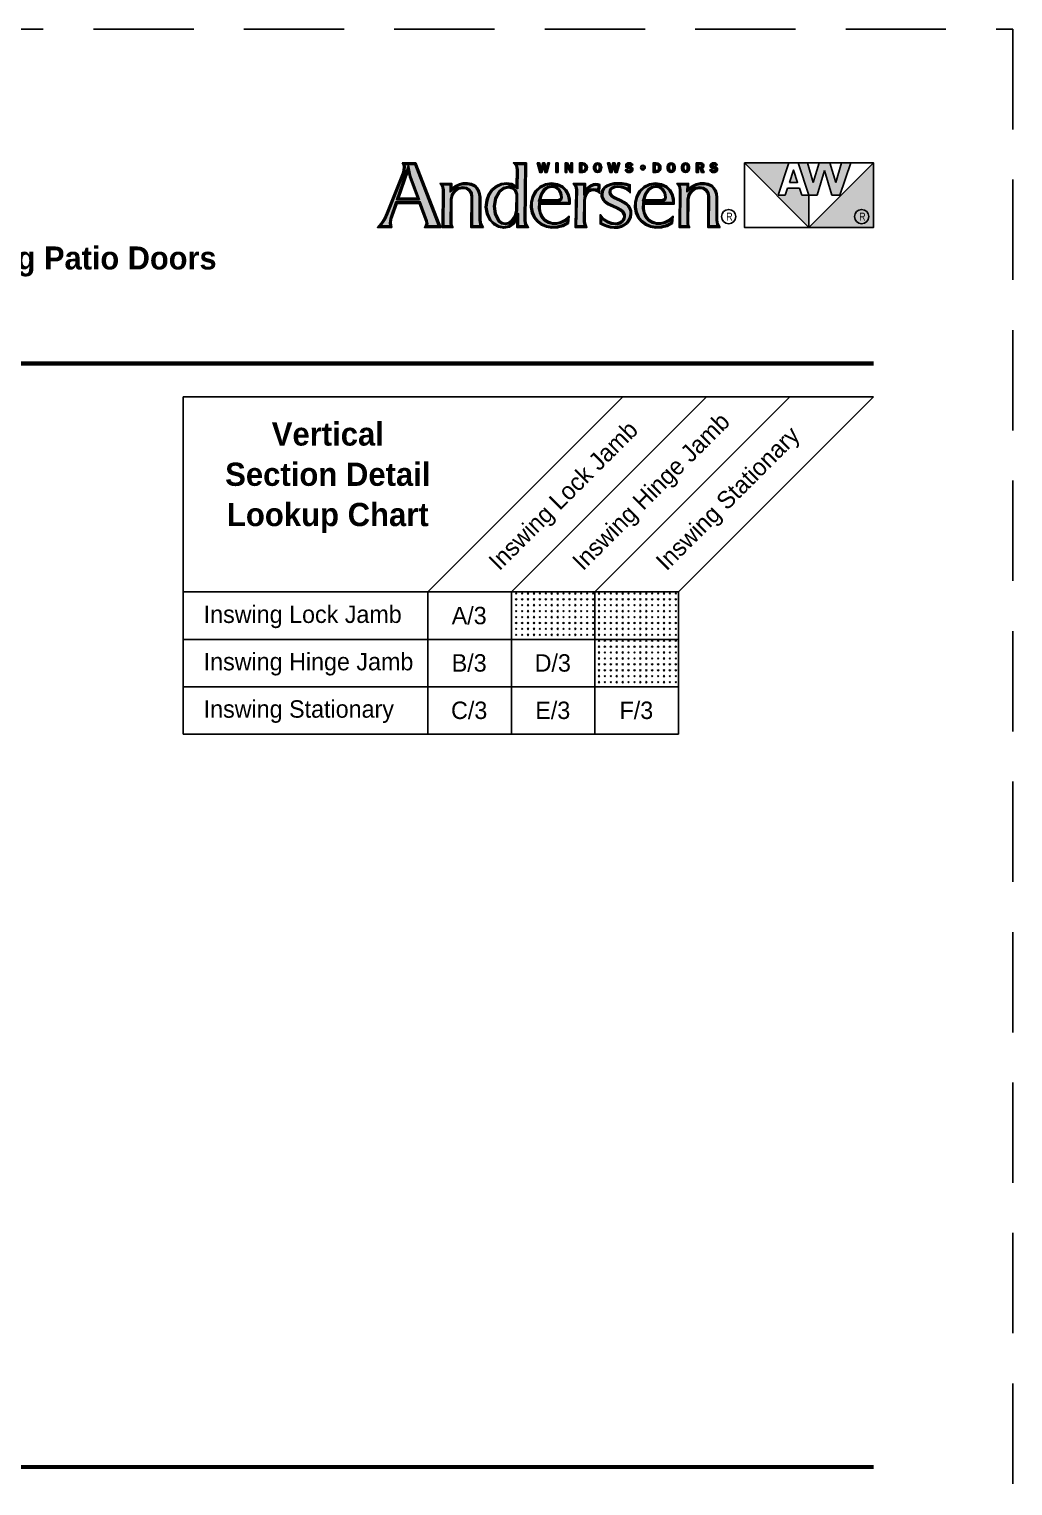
# Model space of a CAD drawing. Extents: x 0 to 204, y 0 to 88.
# Drawn here: x 19.29 to 34, y 66.22 to 88 of the extents above; entities that cross this region are included whole.
import ezdxf

# ---------------------------------------------------------------- set-up
doc = ezdxf.new("R2010")
doc.units = 0
doc.header["$LTSCALE"] = 6
doc.header["$MEASUREMENT"] = 0
doc.linetypes.add('DASHED', pattern=[0.75, 0.5, -0.25])
for name, color, linetype in [('A-ANNO-DIMS', 3, 'CONTINUOUS'), ('A-ANNO-TEXT', 4, 'CONTINUOUS'), ('A-DETL-MBND', 8, 'CONTINUOUS')]:
    doc.layers.add(name, color=color, linetype=linetype)
doc.layers.add('A-DETL-MCUT', color=6, linetype='CONTINUOUS', lineweight=20)
doc.layers.add('PLOT VIEW', color=1, linetype='DASHED', plot=False)
doc.styles.add('ADF Text', font='FRABK.TTF', dxfattribs={"width": 0.85})

# ---------------------------------------------------------------- blocks, each defined once
blk = doc.blocks.new('AW  Logo')
at = {"layer": 'A-ANNO-TEXT'}
h = blk.add_hatch(color=8, dxfattribs=at)
h.dxf.hatch_style = 1
h.paths.add_polyline_path([(-8.861, -2.582), (-8.757, -2.867), (-8.751, -2.906), (-8.759, -2.941), (-8.587, -2.941), (-8.593, -2.929), (-8.945, -2.023), (-9.093, -2.023), (-9.088, -2.056), (-9.094, -2.114), (-9.109, -2.164), (-9.347, -2.763), (-9.384, -2.84), (-9.431, -2.913), (-9.453, -2.941), (-9.316, -2.941), (-9.323, -2.899), (-9.313, -2.833), (-9.226, -2.582)])
h.paths.add_polyline_path([(-8.872, -2.552), (-9.216, -2.552), (-9.037, -2.035), (-9.012, -2.161), (-9.001, -2.201)], flags=16)
h.paths.add_polyline_path([(-8.889, -2.541), (-9.199, -2.541), (-9.04, -2.079), (-9.023, -2.164), (-9.012, -2.205)], flags=0)
h.paths.add_polyline_path([(-8.905, -2.529), (-9.183, -2.529), (-9.043, -2.124), (-9.023, -2.208)], flags=0)
h.paths.add_polyline_path([(-8.411, -2.544), (-8.397, -2.475), (-8.357, -2.415), (-8.297, -2.374), (-8.227, -2.358), (-8.169, -2.368), (-8.12, -2.399), (-8.088, -2.448), (-8.079, -2.503), (-8.083, -2.941), (-7.957, -2.941), (-7.969, -2.92), (-7.981, -2.857), (-7.981, -2.512), (-7.986, -2.466), (-8.001, -2.423), (-8.025, -2.385), (-8.055, -2.354), (-8.105, -2.332), (-8.159, -2.321), (-8.215, -2.321), (-8.27, -2.332), (-8.326, -2.362), (-8.416, -2.434), (-8.415, -2.33), (-8.524, -2.33), (-8.517, -2.34), (-8.506, -2.396), (-8.509, -2.941), (-8.409, -2.941), (-8.414, -2.91)])
h.paths.add_polyline_path([(-7.298, -2.023), (-7.421, -2.023), (-7.413, -2.032), (-7.398, -2.096), (-7.403, -2.389), (-7.501, -2.331), (-7.57, -2.319), (-7.647, -2.329), (-7.717, -2.361), (-7.78, -2.415), (-7.826, -2.482), (-7.854, -2.56), (-7.866, -2.661), (-7.849, -2.76), (-7.805, -2.85), (-7.752, -2.903), (-7.686, -2.939), (-7.613, -2.954), (-7.539, -2.94), (-7.478, -2.897), (-7.393, -2.755), (-7.395, -2.941), (-7.287, -2.941), (-7.296, -2.927), (-7.308, -2.866)])
h.paths.add_polyline_path([(-7.406, -2.468), (-7.409, -2.71), (-7.433, -2.8), (-7.487, -2.876), (-7.534, -2.91), (-7.591, -2.922), (-7.648, -2.91), (-7.696, -2.875), (-7.75, -2.766), (-7.767, -2.647), (-7.746, -2.525), (-7.684, -2.416), (-7.616, -2.366), (-7.539, -2.35), (-7.472, -2.367), (-7.426, -2.41)], flags=16)
h.paths.add_polyline_path([(-7.418, -2.469), (-7.42, -2.709), (-7.444, -2.795), (-7.495, -2.868), (-7.538, -2.899), (-7.591, -2.91), (-7.643, -2.899), (-7.687, -2.868), (-7.739, -2.762), (-7.755, -2.647), (-7.735, -2.529), (-7.675, -2.424), (-7.611, -2.377), (-7.539, -2.362), (-7.478, -2.378), (-7.436, -2.417)], flags=0)
h.paths.add_polyline_path([(-7.429, -2.471), (-7.432, -2.707), (-7.454, -2.79), (-7.504, -2.86), (-7.543, -2.889), (-7.591, -2.899), (-7.638, -2.889), (-7.678, -2.86), (-7.728, -2.759), (-7.744, -2.647), (-7.724, -2.533), (-7.666, -2.432), (-7.606, -2.387), (-7.539, -2.374), (-7.483, -2.388), (-7.446, -2.423)], flags=0)
h.paths.add_polyline_path([(-7.089, -2.594), (-6.643, -2.594), (-6.642, -2.581), (-6.644, -2.545), (-6.661, -2.477), (-6.696, -2.417), (-6.746, -2.369), (-6.818, -2.333), (-6.897, -2.32), (-6.984, -2.334), (-7.062, -2.373), (-7.126, -2.434), (-7.167, -2.513), (-7.187, -2.587), (-7.19, -2.664), (-7.175, -2.739), (-7.144, -2.809), (-7.097, -2.865), (-7.037, -2.91), (-6.968, -2.939), (-6.891, -2.952), (-6.812, -2.948), (-6.736, -2.928), (-6.667, -2.891), (-6.663, -2.852), (-6.682, -2.868), (-6.758, -2.902), (-6.821, -2.918), (-6.887, -2.917), (-6.95, -2.899), (-7.008, -2.865), (-7.052, -2.811), (-7.081, -2.749), (-7.094, -2.681)])
h.paths.add_polyline_path([(-7.094, -2.573), (-7.061, -2.463), (-7.012, -2.39), (-6.955, -2.351), (-6.888, -2.339), (-6.83, -2.352), (-6.784, -2.388), (-6.751, -2.447), (-6.738, -2.515), (-6.747, -2.545), (-6.772, -2.566), (-6.811, -2.573)], flags=16)
h.paths.add_polyline_path([(-7.078, -2.561), (-7.051, -2.468), (-7.003, -2.398), (-6.951, -2.362), (-6.888, -2.351), (-6.836, -2.363), (-6.793, -2.396), (-6.762, -2.451), (-6.75, -2.514), (-6.757, -2.538), (-6.777, -2.555), (-6.812, -2.561)], flags=0)
h.paths.add_polyline_path([(-7.063, -2.55), (-7.04, -2.473), (-6.995, -2.406), (-6.947, -2.373), (-6.888, -2.363), (-6.841, -2.373), (-6.802, -2.404), (-6.773, -2.455), (-6.762, -2.514), (-6.767, -2.531), (-6.782, -2.544), (-6.813, -2.55)], flags=0)
h.paths.add_polyline_path([(-6.418, -2.571), (-6.413, -2.516), (-6.391, -2.462), (-6.354, -2.415), (-6.316, -2.395), (-6.275, -2.388), (-6.233, -2.394), (-6.205, -2.408), (-6.203, -2.338), (-6.212, -2.335), (-6.239, -2.333), (-6.264, -2.336), (-6.305, -2.352), (-6.34, -2.378), (-6.417, -2.479), (-6.416, -2.33), (-6.532, -2.33), (-6.524, -2.342), (-6.513, -2.4), (-6.524, -2.941), (-6.405, -2.941), (-6.41, -2.93), (-6.42, -2.88)])
h.paths.add_polyline_path([(-5.96, -2.534), (-5.996, -2.51), (-6.027, -2.476), (-6.038, -2.442), (-6.032, -2.407), (-6.016, -2.381), (-5.993, -2.362), (-5.952, -2.346), (-5.909, -2.341), (-5.856, -2.346), (-5.806, -2.361), (-5.768, -2.379), (-5.747, -2.394), (-5.746, -2.344), (-5.787, -2.332), (-5.846, -2.323), (-5.905, -2.319), (-5.959, -2.322), (-6.011, -2.333), (-6.06, -2.353), (-6.085, -2.369), (-6.105, -2.39), (-6.12, -2.415), (-6.129, -2.44), (-6.134, -2.466), (-6.133, -2.492), (-6.128, -2.517), (-6.109, -2.55), (-6.083, -2.579), (-6.049, -2.601), (-5.918, -2.662), (-5.853, -2.698), (-5.829, -2.719), (-5.81, -2.745), (-5.798, -2.775), (-5.797, -2.806), (-5.803, -2.835), (-5.817, -2.862), (-5.843, -2.889), (-5.874, -2.909), (-5.909, -2.92), (-5.945, -2.922), (-6.007, -2.914), (-6.067, -2.892), (-6.119, -2.857), (-6.149, -2.83), (-6.151, -2.899), (-6.115, -2.917), (-6.066, -2.936), (-6.014, -2.949), (-5.962, -2.954), (-5.911, -2.952), (-5.863, -2.94), (-5.819, -2.919), (-5.78, -2.889), (-5.751, -2.852), (-5.732, -2.81), (-5.724, -2.764), (-5.725, -2.723), (-5.737, -2.684), (-5.758, -2.65), (-5.788, -2.621), (-5.828, -2.595), (-5.872, -2.573)])
h.paths.add_polyline_path([(-5.534, -2.594), (-5.087, -2.594), (-5.086, -2.581), (-5.089, -2.545), (-5.106, -2.477), (-5.14, -2.417), (-5.19, -2.369), (-5.262, -2.333), (-5.342, -2.32), (-5.428, -2.334), (-5.507, -2.373), (-5.57, -2.434), (-5.612, -2.513), (-5.632, -2.587), (-5.635, -2.664), (-5.62, -2.739), (-5.589, -2.809), (-5.541, -2.865), (-5.481, -2.91), (-5.413, -2.939), (-5.335, -2.952), (-5.257, -2.948), (-5.181, -2.928), (-5.112, -2.891), (-5.108, -2.852), (-5.127, -2.868), (-5.202, -2.902), (-5.265, -2.918), (-5.331, -2.917), (-5.395, -2.899), (-5.453, -2.865), (-5.497, -2.811), (-5.526, -2.749), (-5.539, -2.681)])
h.paths.add_polyline_path([(-5.506, -2.463), (-5.456, -2.39), (-5.4, -2.351), (-5.332, -2.339), (-5.275, -2.352), (-5.229, -2.388), (-5.195, -2.447), (-5.183, -2.515), (-5.192, -2.545), (-5.217, -2.566), (-5.255, -2.573), (-5.538, -2.573)], flags=16)
h.paths.add_polyline_path([(-5.523, -2.561), (-5.495, -2.468), (-5.448, -2.398), (-5.396, -2.362), (-5.333, -2.351), (-5.28, -2.363), (-5.238, -2.396), (-5.206, -2.451), (-5.195, -2.514), (-5.202, -2.538), (-5.222, -2.555), (-5.256, -2.561)], flags=0)
h.paths.add_polyline_path([(-5.507, -2.55), (-5.485, -2.473), (-5.44, -2.406), (-5.391, -2.373), (-5.333, -2.363), (-5.285, -2.373), (-5.247, -2.404), (-5.217, -2.455), (-5.206, -2.514), (-5.212, -2.531), (-5.227, -2.544), (-5.257, -2.55)], flags=0)
h.paths.add_polyline_path([(-4.968, -2.941), (-4.867, -2.941), (-4.872, -2.91), (-4.869, -2.544), (-4.855, -2.475), (-4.815, -2.415), (-4.756, -2.374), (-4.685, -2.358), (-4.628, -2.368), (-4.579, -2.399), (-4.546, -2.448), (-4.537, -2.503), (-4.541, -2.941), (-4.416, -2.941), (-4.427, -2.92), (-4.439, -2.857), (-4.439, -2.512), (-4.444, -2.466), (-4.459, -2.423), (-4.483, -2.385), (-4.514, -2.354), (-4.563, -2.332), (-4.618, -2.321), (-4.674, -2.321), (-4.728, -2.332), (-4.784, -2.362), (-4.874, -2.434), (-4.873, -2.33), (-4.982, -2.33), (-4.975, -2.34), (-4.964, -2.396)])
h = blk.add_hatch(color=8, dxfattribs=at)
h.dxf.hatch_style = 1
h.paths.add_polyline_path([(-3.049, -2.964), (-3.049, -2.483), (-3.156, -2.483), (-3.191, -2.376), (-3.369, -2.376), (-3.405, -2.483), (-3.512, -2.483), (-3.352, -2), (-4.014, -2)])
h.paths.add_polyline_path([(-3.28, -2.107), (-3.342, -2.293), (-3.219, -2.293)], flags=17)
h.paths.add_polyline_path([(-2.646, -2.292), (-2.736, -2), (-2.899, -2), (-2.988, -2.292), (-3.071, -2), (-3.209, -2), (-3.049, -2.483), (-2.927, -2.483), (-2.817, -2.112), (-2.707, -2.483), (-2.586, -2.483), (-2.425, -2), (-2.563, -2)])
h.paths.add_polyline_path([(-2.083, -2), (-3.049, -2.964), (-2.083, -2.964)])
at = {"layer": 'A-ANNO-TEXT', "color": 253}
for p, q in [((-6.818, -2), (-6.818, -2.143)), ((-4.636, -2.143), (-4.666, -2.074))]:
    blk.add_line(p, q, dxfattribs=at)
at = {"layer": 'A-ANNO-TEXT', "color": 8}
for p, q in [((-2.083, -2), (-4.014, -2)), ((-3.512, -2.483), (-3.352, -2)), ((-3.209, -2), (-3.049, -2.483)), ((-2.988, -2.292), (-3.071, -2)), ((-2.899, -2), (-2.988, -2.292)), ((-2.927, -2.483), (-2.817, -2.112)), ((-2.817, -2.112), (-2.707, -2.483)), ((-2.646, -2.292), (-2.736, -2)), ((-2.563, -2), (-2.646, -2.292)), ((-2.586, -2.483), (-2.425, -2)), ((-3.369, -2.376), (-3.405, -2.483)), ((-3.191, -2.376), (-3.369, -2.376)), ((-3.156, -2.483), (-3.191, -2.376)), ((-3.405, -2.483), (-3.512, -2.483)), ((-3.049, -2.483), (-3.156, -2.483)), ((-3.049, -2.964), (-3.049, -2.483)), ((-3.049, -2.483), (-2.927, -2.483)), ((-2.707, -2.483), (-2.586, -2.483))]:
    blk.add_line(p, q, dxfattribs=at).dxf.unprotected_set("ltscale", 0)
for points in [[(-9.133, -2), (-9.116, -2.029), (-9.111, -2.057), (-9.117, -2.11), (-9.13, -2.156), (-9.368, -2.754), (-9.404, -2.829), (-9.449, -2.9), (-9.503, -2.964), (-9.288, -2.964), (-9.299, -2.898), (-9.29, -2.839), (-9.209, -2.605), (-8.877, -2.605), (-8.779, -2.873), (-8.775, -2.905), (-8.782, -2.936), (-8.799, -2.964), (-8.547, -2.964), (-8.56, -2.943), (-8.571, -2.92), (-8.929, -2)], [(-9.023, -2.208), (-9.043, -2.124), (-9.183, -2.529), (-8.905, -2.529)], [(-7.426, -2.349), (-7.493, -2.309), (-7.569, -2.296), (-7.654, -2.306), (-7.729, -2.342), (-7.797, -2.399), (-7.847, -2.472), (-7.877, -2.555), (-7.889, -2.661), (-7.871, -2.767), (-7.824, -2.863), (-7.766, -2.922), (-7.694, -2.961), (-7.613, -2.977), (-7.53, -2.962), (-7.46, -2.913), (-7.417, -2.84), (-7.419, -2.964), (-7.243, -2.964), (-7.275, -2.918), (-7.285, -2.864), (-7.275, -2), (-7.471, -2), (-7.434, -2.043), (-7.421, -2.098)], [(-7.056, -2.096), (-7.033, -2), (-7.001, -2), (-6.978, -2.096), (-6.956, -2), (-6.928, -2), (-6.965, -2.143), (-6.998, -2.143), (-7.02, -2.048), (-7.043, -2.143), (-7.075, -2.143), (-7.112, -2), (-7.078, -2)], [(-6.801, -2), (-6.834, -2), (-6.834, -2.143), (-6.801, -2.143)], [(-6.659, -2), (-6.611, -2.085), (-6.611, -2), (-6.585, -2), (-6.585, -2.143), (-6.614, -2.143), (-6.669, -2.047), (-6.669, -2.143), (-6.695, -2.143), (-6.695, -2)], [(-6.39, -2.014), (-6.41, -2.004), (-6.432, -2), (-6.48, -2), (-6.48, -2.143), (-6.432, -2.143), (-6.41, -2.139), (-6.39, -2.128), (-6.374, -2.112), (-6.365, -2.091), (-6.363, -2.071), (-6.365, -2.052), (-6.374, -2.031)], [(-6.401, -2.093), (-6.398, -2.079), (-6.398, -2.064), (-6.401, -2.05), (-6.408, -2.038), (-6.419, -2.03), (-6.432, -2.027), (-6.447, -2.027), (-6.447, -2.116), (-6.432, -2.116), (-6.419, -2.113), (-6.408, -2.105)], [(-6.169, -2.014), (-6.188, -2.002), (-6.21, -1.998), (-6.232, -2.002), (-6.25, -2.014), (-6.263, -2.033), (-6.269, -2.052), (-6.271, -2.071), (-6.269, -2.091), (-6.263, -2.11), (-6.25, -2.128), (-6.232, -2.141), (-6.21, -2.145), (-6.188, -2.141), (-6.169, -2.128), (-6.157, -2.11), (-6.151, -2.091), (-6.149, -2.071), (-6.151, -2.052), (-6.157, -2.033)], [(-6.223, -2.113), (-6.231, -2.101), (-6.235, -2.086), (-6.236, -2.071), (-6.235, -2.056), (-6.231, -2.041), (-6.223, -2.03), (-6.21, -2.025), (-6.196, -2.03), (-6.188, -2.041), (-6.185, -2.056), (-6.184, -2.071), (-6.185, -2.086), (-6.188, -2.101), (-6.196, -2.113), (-6.21, -2.118)], [(-6.006, -2.096), (-5.983, -2), (-5.951, -2), (-5.928, -2.096), (-5.906, -2), (-5.878, -2), (-5.915, -2.143), (-5.948, -2.143), (-5.97, -2.048), (-5.993, -2.143), (-6.025, -2.143), (-6.062, -2), (-6.028, -2)], [(-5.787, -2.125), (-5.779, -2.133), (-5.769, -2.139), (-5.758, -2.143), (-5.746, -2.145), (-5.734, -2.145), (-5.723, -2.143), (-5.711, -2.139), (-5.701, -2.134), (-5.692, -2.127), (-5.686, -2.118), (-5.682, -2.107), (-5.681, -2.096), (-5.683, -2.085), (-5.688, -2.075), (-5.695, -2.067), (-5.704, -2.061), (-5.719, -2.055), (-5.734, -2.052), (-5.742, -2.05), (-5.75, -2.048), (-5.755, -2.043), (-5.757, -2.036), (-5.754, -2.029), (-5.748, -2.026), (-5.74, -2.024), (-5.731, -2.025), (-5.725, -2.026), (-5.72, -2.03), (-5.715, -2.035), (-5.713, -2.041), (-5.685, -2.031), (-5.69, -2.021), (-5.697, -2.012), (-5.707, -2.005), (-5.718, -2.001), (-5.731, -1.998), (-5.745, -1.998), (-5.759, -2.001), (-5.772, -2.007), (-5.781, -2.015), (-5.787, -2.025), (-5.79, -2.036), (-5.79, -2.048), (-5.787, -2.059), (-5.781, -2.069), (-5.772, -2.076), (-5.762, -2.081), (-5.751, -2.085), (-5.74, -2.087), (-5.731, -2.089), (-5.722, -2.092), (-5.717, -2.097), (-5.715, -2.103), (-5.717, -2.11), (-5.722, -2.115), (-5.735, -2.118), (-5.749, -2.117), (-5.755, -2.114), (-5.76, -2.11), (-5.764, -2.105), (-5.766, -2.098), (-5.797, -2.105), (-5.794, -2.116)], [(-5.29, -2.014), (-5.31, -2.004), (-5.333, -2), (-5.381, -2), (-5.381, -2.143), (-5.333, -2.143), (-5.31, -2.139), (-5.29, -2.128), (-5.275, -2.112), (-5.266, -2.091), (-5.263, -2.071), (-5.266, -2.052), (-5.275, -2.031)], [(-5.301, -2.093), (-5.298, -2.079), (-5.298, -2.064), (-5.301, -2.05), (-5.308, -2.038), (-5.319, -2.03), (-5.333, -2.027), (-5.347, -2.027), (-5.347, -2.116), (-5.333, -2.116), (-5.319, -2.113), (-5.308, -2.105)], [(-5.069, -2.014), (-5.088, -2.002), (-5.11, -1.998), (-5.132, -2.002), (-5.151, -2.014), (-5.163, -2.033), (-5.169, -2.052), (-5.171, -2.071), (-5.169, -2.091), (-5.163, -2.11), (-5.151, -2.128), (-5.132, -2.141), (-5.11, -2.145), (-5.088, -2.141), (-5.069, -2.128), (-5.057, -2.11), (-5.051, -2.091), (-5.049, -2.071), (-5.051, -2.052), (-5.057, -2.033)], [(-5.123, -2.113), (-5.132, -2.101), (-5.135, -2.086), (-5.136, -2.071), (-5.135, -2.056), (-5.132, -2.041), (-5.123, -2.03), (-5.11, -2.025), (-5.097, -2.03), (-5.088, -2.041), (-5.085, -2.056), (-5.084, -2.071), (-5.085, -2.086), (-5.088, -2.101), (-5.097, -2.113), (-5.11, -2.118)], [(-4.854, -2.014), (-4.873, -2.002), (-4.895, -1.998), (-4.917, -2.002), (-4.935, -2.014), (-4.948, -2.033), (-4.954, -2.052), (-4.956, -2.071), (-4.954, -2.091), (-4.948, -2.11), (-4.935, -2.128), (-4.917, -2.141), (-4.895, -2.145), (-4.873, -2.141), (-4.854, -2.128), (-4.842, -2.11), (-4.836, -2.091), (-4.834, -2.071), (-4.836, -2.052), (-4.842, -2.033)], [(-4.908, -2.113), (-4.916, -2.101), (-4.92, -2.086), (-4.921, -2.071), (-4.92, -2.056), (-4.916, -2.041), (-4.908, -2.03), (-4.895, -2.025), (-4.881, -2.03), (-4.873, -2.041), (-4.87, -2.056), (-4.869, -2.071), (-4.87, -2.086), (-4.873, -2.101), (-4.881, -2.113), (-4.895, -2.118)], [(-4.625, -2.06), (-4.621, -2.047), (-4.621, -2.033), (-4.627, -2.02), (-4.636, -2.009), (-4.648, -2.002), (-4.662, -2), (-4.735, -2), (-4.735, -2.143), (-4.701, -2.143), (-4.701, -2.086), (-4.677, -2.086), (-4.655, -2.143), (-4.618, -2.143), (-4.645, -2.08), (-4.633, -2.072)], [(-4.701, -2.062), (-4.672, -2.062), (-4.663, -2.059), (-4.657, -2.053), (-4.654, -2.043), (-4.657, -2.034), (-4.663, -2.028), (-4.672, -2.025), (-4.701, -2.025)], [(-4.523, -2.125), (-4.514, -2.133), (-4.505, -2.139), (-4.493, -2.143), (-4.481, -2.145), (-4.469, -2.145), (-4.458, -2.143), (-4.446, -2.139), (-4.436, -2.134), (-4.427, -2.127), (-4.421, -2.118), (-4.417, -2.107), (-4.416, -2.096), (-4.418, -2.085), (-4.423, -2.075), (-4.43, -2.067), (-4.439, -2.061), (-4.454, -2.055), (-4.469, -2.052), (-4.477, -2.05), (-4.485, -2.048), (-4.49, -2.043), (-4.492, -2.036), (-4.489, -2.029), (-4.483, -2.026), (-4.475, -2.024), (-4.466, -2.025), (-4.46, -2.026), (-4.455, -2.03), (-4.451, -2.035), (-4.448, -2.041), (-4.42, -2.031), (-4.425, -2.021), (-4.433, -2.012), (-4.442, -2.005), (-4.453, -2.001), (-4.466, -1.998), (-4.48, -1.998), (-4.494, -2.001), (-4.507, -2.007), (-4.516, -2.015), (-4.522, -2.025), (-4.525, -2.036), (-4.525, -2.048), (-4.522, -2.059), (-4.516, -2.069), (-4.507, -2.076), (-4.497, -2.081), (-4.486, -2.085), (-4.475, -2.087), (-4.466, -2.089), (-4.457, -2.092), (-4.452, -2.097), (-4.45, -2.103), (-4.452, -2.11), (-4.457, -2.115), (-4.47, -2.118), (-4.484, -2.117), (-4.49, -2.114), (-4.496, -2.11), (-4.499, -2.105), (-4.502, -2.098), (-4.532, -2.105), (-4.529, -2.116)], [(-4.014, -2), (-4.014, -2.964), (-2.083, -2.964), (-2.083, -2), (-3.049, -2.964)], [(-3.342, -2.293), (-3.219, -2.293), (-3.28, -2.107)], [(-7.918, -2.964), (-8.106, -2.964), (-8.102, -2.505), (-8.11, -2.457), (-8.137, -2.416), (-8.178, -2.39), (-8.226, -2.381), (-8.288, -2.395), (-8.34, -2.431), (-8.375, -2.484), (-8.388, -2.546), (-8.391, -2.909), (-8.386, -2.938), (-8.372, -2.964), (-8.533, -2.964), (-8.529, -2.399), (-8.539, -2.349), (-8.565, -2.307), (-8.391, -2.307), (-8.392, -2.385), (-8.338, -2.343), (-8.277, -2.311), (-8.218, -2.298), (-8.157, -2.298), (-8.098, -2.31), (-8.042, -2.335), (-8.007, -2.371), (-7.98, -2.413), (-7.964, -2.461), (-7.958, -2.51), (-7.958, -2.854), (-7.947, -2.912)], [(-7.666, -2.432), (-7.724, -2.533), (-7.744, -2.647), (-7.728, -2.759), (-7.678, -2.86), (-7.638, -2.889), (-7.591, -2.899), (-7.543, -2.889), (-7.504, -2.86), (-7.454, -2.79), (-7.432, -2.707), (-7.429, -2.471), (-7.446, -2.423), (-7.483, -2.388), (-7.539, -2.374), (-7.606, -2.387)], [(-7.189, -2.504), (-7.21, -2.584), (-7.213, -2.666), (-7.197, -2.746), (-7.164, -2.821), (-7.113, -2.882), (-7.048, -2.93), (-6.975, -2.961), (-6.892, -2.975), (-6.808, -2.971), (-6.727, -2.949), (-6.645, -2.906), (-6.635, -2.798), (-6.695, -2.848), (-6.765, -2.88), (-6.824, -2.894), (-6.883, -2.894), (-6.941, -2.878), (-6.993, -2.848), (-7.033, -2.799), (-7.059, -2.742), (-7.071, -2.68), (-7.067, -2.617), (-6.621, -2.617), (-6.619, -2.581), (-6.621, -2.541), (-6.639, -2.468), (-6.677, -2.402), (-6.732, -2.35), (-6.811, -2.311), (-6.897, -2.297), (-6.991, -2.312), (-7.076, -2.354), (-7.144, -2.42)], [(-6.782, -2.544), (-6.767, -2.531), (-6.762, -2.514), (-6.773, -2.455), (-6.802, -2.404), (-6.841, -2.373), (-6.888, -2.363), (-6.947, -2.373), (-6.995, -2.406), (-7.04, -2.473), (-7.063, -2.55), (-6.813, -2.55)], [(-6.239, -2.31), (-6.209, -2.313), (-6.179, -2.321), (-6.184, -2.456), (-6.209, -2.432), (-6.24, -2.416), (-6.274, -2.411), (-6.308, -2.417), (-6.339, -2.433), (-6.371, -2.473), (-6.39, -2.521), (-6.395, -2.572), (-6.397, -2.878), (-6.388, -2.922), (-6.369, -2.964), (-6.547, -2.964), (-6.536, -2.402), (-6.546, -2.351), (-6.575, -2.307), (-6.392, -2.307), (-6.393, -2.41), (-6.356, -2.361), (-6.317, -2.331), (-6.27, -2.314)], [(-5.843, -2.3), (-5.905, -2.296), (-5.962, -2.299), (-6.018, -2.311), (-6.071, -2.332), (-6.1, -2.351), (-6.124, -2.376), (-6.141, -2.405), (-6.152, -2.434), (-6.157, -2.464), (-6.156, -2.495), (-6.149, -2.525), (-6.128, -2.564), (-6.098, -2.597), (-6.061, -2.621), (-5.928, -2.682), (-5.866, -2.717), (-5.846, -2.734), (-5.831, -2.756), (-5.821, -2.78), (-5.82, -2.804), (-5.825, -2.828), (-5.836, -2.849), (-5.857, -2.871), (-5.884, -2.888), (-5.913, -2.897), (-5.944, -2.899), (-6.002, -2.892), (-6.056, -2.871), (-6.105, -2.839), (-6.14, -2.807), (-6.171, -2.773), (-6.174, -2.913), (-6.124, -2.938), (-6.073, -2.958), (-6.018, -2.972), (-5.962, -2.977), (-5.908, -2.975), (-5.855, -2.962), (-5.806, -2.938), (-5.763, -2.905), (-5.731, -2.864), (-5.71, -2.817), (-5.701, -2.765), (-5.703, -2.719), (-5.716, -2.675), (-5.74, -2.635), (-5.773, -2.603), (-5.816, -2.575), (-5.863, -2.552), (-5.949, -2.513), (-5.981, -2.492), (-6.007, -2.464), (-6.014, -2.44), (-6.01, -2.415), (-5.998, -2.396), (-5.981, -2.382), (-5.946, -2.368), (-5.909, -2.364), (-5.861, -2.369), (-5.814, -2.383), (-5.78, -2.399), (-5.75, -2.421), (-5.725, -2.45), (-5.723, -2.327), (-5.782, -2.31)], [(-5.634, -2.504), (-5.655, -2.584), (-5.658, -2.666), (-5.642, -2.746), (-5.609, -2.821), (-5.557, -2.882), (-5.493, -2.93), (-5.419, -2.961), (-5.337, -2.975), (-5.253, -2.971), (-5.172, -2.949), (-5.09, -2.906), (-5.08, -2.798), (-5.139, -2.848), (-5.21, -2.88), (-5.268, -2.894), (-5.328, -2.894), (-5.386, -2.878), (-5.437, -2.848), (-5.477, -2.799), (-5.504, -2.742), (-5.516, -2.68), (-5.512, -2.617), (-5.065, -2.617), (-5.063, -2.581), (-5.066, -2.541), (-5.084, -2.468), (-5.122, -2.402), (-5.177, -2.35), (-5.255, -2.311), (-5.342, -2.297), (-5.436, -2.312), (-5.521, -2.354), (-5.589, -2.42)], [(-5.227, -2.544), (-5.212, -2.531), (-5.206, -2.514), (-5.217, -2.455), (-5.247, -2.404), (-5.285, -2.373), (-5.333, -2.363), (-5.391, -2.373), (-5.44, -2.406), (-5.485, -2.473), (-5.507, -2.55), (-5.257, -2.55)], [(-4.376, -2.964), (-4.564, -2.964), (-4.56, -2.505), (-4.568, -2.457), (-4.595, -2.416), (-4.636, -2.39), (-4.684, -2.381), (-4.746, -2.395), (-4.798, -2.431), (-4.833, -2.484), (-4.846, -2.546), (-4.849, -2.909), (-4.845, -2.938), (-4.831, -2.964), (-4.991, -2.964), (-4.987, -2.399), (-4.997, -2.349), (-5.024, -2.307), (-4.849, -2.307), (-4.851, -2.385), (-4.797, -2.343), (-4.736, -2.311), (-4.676, -2.298), (-4.615, -2.298), (-4.556, -2.31), (-4.5, -2.335), (-4.465, -2.371), (-4.438, -2.413), (-4.422, -2.461), (-4.416, -2.51), (-4.416, -2.854), (-4.405, -2.912)]]:
    blk.add_lwpolyline(points, close=True, dxfattribs=at).dxf.unprotected_set("ltscale", 0)
at = {"layer": 'A-ANNO-TEXT', "color": 254}
for points in [[(-8.778, -2.952), (-8.568, -2.952), (-8.576, -2.939), (-8.582, -2.925), (-8.937, -2.011), (-9.113, -2.011), (-9.103, -2.032), (-9.1, -2.056), (-9.106, -2.112), (-9.12, -2.16), (-9.357, -2.758), (-9.394, -2.835), (-9.44, -2.906), (-9.478, -2.952), (-9.302, -2.952), (-9.311, -2.898), (-9.302, -2.836), (-9.218, -2.593), (-8.869, -2.593), (-8.768, -2.87), (-8.763, -2.905), (-8.771, -2.941)], [(-8.759, -2.941), (-8.587, -2.941), (-8.593, -2.929), (-8.945, -2.023), (-9.095, -2.023), (-9.092, -2.028), (-9.088, -2.056), (-9.094, -2.114), (-9.109, -2.164), (-9.347, -2.763), (-9.384, -2.84), (-9.431, -2.913), (-9.453, -2.941), (-9.316, -2.941), (-9.323, -2.899), (-9.313, -2.833), (-9.226, -2.582), (-8.861, -2.582), (-8.757, -2.867), (-8.751, -2.906)], [(-8.872, -2.552), (-9.001, -2.201), (-9.012, -2.161), (-9.037, -2.035), (-9.216, -2.552)], [(-8.889, -2.541), (-9.012, -2.205), (-9.023, -2.164), (-9.04, -2.079), (-9.199, -2.541)], [(-7.414, -2.369), (-7.497, -2.32), (-7.569, -2.308), (-7.65, -2.317), (-7.723, -2.352), (-7.788, -2.407), (-7.837, -2.477), (-7.866, -2.557), (-7.878, -2.661), (-7.86, -2.763), (-7.814, -2.856), (-7.759, -2.912), (-7.69, -2.95), (-7.613, -2.966), (-7.534, -2.951), (-7.469, -2.905), (-7.405, -2.797), (-7.407, -2.952), (-7.265, -2.952), (-7.285, -2.923), (-7.297, -2.865), (-7.287, -2.011), (-7.446, -2.011), (-7.424, -2.038), (-7.409, -2.097)], [(-7.403, -2.389), (-7.501, -2.331), (-7.57, -2.319), (-7.647, -2.329), (-7.717, -2.361), (-7.78, -2.415), (-7.826, -2.482), (-7.854, -2.56), (-7.866, -2.661), (-7.849, -2.76), (-7.805, -2.85), (-7.752, -2.903), (-7.686, -2.939), (-7.613, -2.954), (-7.539, -2.94), (-7.478, -2.897), (-7.393, -2.755), (-7.395, -2.941), (-7.287, -2.941), (-7.296, -2.927), (-7.308, -2.866), (-7.298, -2.023), (-7.421, -2.023), (-7.413, -2.032), (-7.398, -2.096)], [(-7.938, -2.952), (-8.094, -2.952), (-8.09, -2.504), (-8.099, -2.453), (-8.129, -2.408), (-8.174, -2.379), (-8.226, -2.37), (-8.293, -2.384), (-8.349, -2.423), (-8.386, -2.48), (-8.399, -2.545), (-8.403, -2.909), (-8.397, -2.942), (-8.392, -2.952), (-8.521, -2.952), (-8.517, -2.397), (-8.528, -2.345), (-8.544, -2.318), (-8.403, -2.318), (-8.404, -2.409), (-8.332, -2.352), (-8.274, -2.321), (-8.217, -2.309), (-8.158, -2.309), (-8.101, -2.321), (-8.049, -2.345), (-8.016, -2.378), (-7.991, -2.418), (-7.975, -2.463), (-7.97, -2.511), (-7.97, -2.855), (-7.958, -2.916)], [(-7.957, -2.941), (-8.083, -2.941), (-8.079, -2.503), (-8.088, -2.448), (-8.12, -2.399), (-8.169, -2.368), (-8.227, -2.358), (-8.297, -2.374), (-8.357, -2.415), (-8.397, -2.475), (-8.411, -2.544), (-8.414, -2.91), (-8.409, -2.941), (-8.509, -2.941), (-8.506, -2.396), (-8.517, -2.34), (-8.524, -2.33), (-8.415, -2.33), (-8.416, -2.434), (-8.326, -2.362), (-8.27, -2.332), (-8.215, -2.321), (-8.159, -2.321), (-8.105, -2.332), (-8.055, -2.354), (-8.025, -2.385), (-8.001, -2.423), (-7.986, -2.466), (-7.981, -2.512), (-7.981, -2.857), (-7.969, -2.92)], [(-7.684, -2.416), (-7.746, -2.525), (-7.767, -2.647), (-7.75, -2.766), (-7.696, -2.875), (-7.648, -2.91), (-7.591, -2.922), (-7.534, -2.91), (-7.487, -2.876), (-7.433, -2.8), (-7.409, -2.71), (-7.406, -2.468), (-7.426, -2.41), (-7.472, -2.367), (-7.539, -2.35), (-7.616, -2.366)], [(-7.675, -2.424), (-7.735, -2.529), (-7.755, -2.647), (-7.739, -2.762), (-7.687, -2.868), (-7.643, -2.899), (-7.591, -2.91), (-7.538, -2.899), (-7.495, -2.868), (-7.444, -2.795), (-7.42, -2.709), (-7.418, -2.469), (-7.436, -2.417), (-7.478, -2.378), (-7.539, -2.362), (-7.611, -2.377)], [(-7.178, -2.508), (-7.199, -2.585), (-7.202, -2.665), (-7.186, -2.743), (-7.154, -2.815), (-7.105, -2.874), (-7.043, -2.92), (-6.971, -2.95), (-6.891, -2.964), (-6.81, -2.96), (-6.732, -2.938), (-6.656, -2.899), (-6.649, -2.825), (-6.689, -2.858), (-6.762, -2.891), (-6.822, -2.906), (-6.885, -2.905), (-6.946, -2.889), (-7.001, -2.857), (-7.043, -2.805), (-7.07, -2.745), (-7.083, -2.681), (-7.078, -2.605), (-6.632, -2.605), (-6.63, -2.581), (-6.633, -2.543), (-6.65, -2.472), (-6.687, -2.41), (-6.739, -2.36), (-6.814, -2.322), (-6.897, -2.309), (-6.987, -2.323), (-7.069, -2.364), (-7.135, -2.427)], [(-7.167, -2.513), (-7.187, -2.587), (-7.19, -2.664), (-7.175, -2.739), (-7.144, -2.809), (-7.097, -2.865), (-7.037, -2.91), (-6.968, -2.939), (-6.891, -2.952), (-6.812, -2.948), (-6.736, -2.928), (-6.667, -2.891), (-6.663, -2.852), (-6.682, -2.868), (-6.758, -2.902), (-6.821, -2.918), (-6.887, -2.917), (-6.95, -2.899), (-7.008, -2.865), (-7.052, -2.811), (-7.081, -2.749), (-7.094, -2.681), (-7.089, -2.594), (-6.643, -2.594), (-6.642, -2.581), (-6.644, -2.545), (-6.661, -2.477), (-6.696, -2.417), (-6.746, -2.369), (-6.818, -2.333), (-6.897, -2.32), (-6.984, -2.334), (-7.062, -2.373), (-7.126, -2.434)], [(-6.772, -2.566), (-6.747, -2.545), (-6.738, -2.515), (-6.751, -2.447), (-6.784, -2.388), (-6.83, -2.352), (-6.888, -2.339), (-6.955, -2.351), (-7.012, -2.39), (-7.061, -2.463), (-7.094, -2.573), (-6.811, -2.573)], [(-6.777, -2.555), (-6.757, -2.538), (-6.75, -2.514), (-6.762, -2.451), (-6.793, -2.396), (-6.836, -2.363), (-6.888, -2.351), (-6.951, -2.362), (-7.003, -2.398), (-7.051, -2.468), (-7.078, -2.561), (-6.812, -2.561)], [(-6.239, -2.322), (-6.211, -2.324), (-6.191, -2.329), (-6.195, -2.429), (-6.202, -2.422), (-6.236, -2.405), (-6.274, -2.399), (-6.312, -2.406), (-6.347, -2.424), (-6.381, -2.468), (-6.401, -2.518), (-6.406, -2.572), (-6.409, -2.879), (-6.399, -2.926), (-6.387, -2.952), (-6.535, -2.952), (-6.525, -2.401), (-6.535, -2.346), (-6.554, -2.318), (-6.404, -2.318), (-6.405, -2.444), (-6.348, -2.37), (-6.311, -2.341), (-6.267, -2.325)], [(-6.239, -2.333), (-6.212, -2.335), (-6.203, -2.338), (-6.205, -2.408), (-6.233, -2.394), (-6.275, -2.388), (-6.316, -2.395), (-6.354, -2.415), (-6.391, -2.462), (-6.413, -2.516), (-6.418, -2.571), (-6.42, -2.88), (-6.41, -2.93), (-6.405, -2.941), (-6.524, -2.941), (-6.513, -2.4), (-6.524, -2.342), (-6.532, -2.33), (-6.416, -2.33), (-6.417, -2.479), (-6.34, -2.378), (-6.305, -2.352), (-6.264, -2.336)], [(-5.844, -2.311), (-5.905, -2.308), (-5.96, -2.311), (-6.014, -2.322), (-6.066, -2.342), (-6.092, -2.36), (-6.114, -2.383), (-6.131, -2.41), (-6.141, -2.437), (-6.145, -2.465), (-6.145, -2.493), (-6.139, -2.521), (-6.119, -2.557), (-6.09, -2.588), (-6.055, -2.611), (-5.923, -2.672), (-5.859, -2.708), (-5.837, -2.726), (-5.821, -2.75), (-5.81, -2.778), (-5.809, -2.805), (-5.814, -2.831), (-5.827, -2.856), (-5.85, -2.88), (-5.879, -2.898), (-5.911, -2.909), (-5.944, -2.911), (-6.005, -2.903), (-6.062, -2.881), (-6.112, -2.848), (-6.148, -2.816), (-6.16, -2.802), (-6.162, -2.906), (-6.12, -2.927), (-6.069, -2.947), (-6.016, -2.961), (-5.962, -2.965), (-5.909, -2.963), (-5.859, -2.951), (-5.812, -2.928), (-5.772, -2.897), (-5.741, -2.858), (-5.721, -2.813), (-5.713, -2.765), (-5.714, -2.721), (-5.726, -2.679), (-5.749, -2.642), (-5.78, -2.612), (-5.822, -2.585), (-5.868, -2.562), (-5.955, -2.524), (-5.988, -2.501), (-6.017, -2.47), (-6.026, -2.441), (-6.021, -2.411), (-6.007, -2.389), (-5.987, -2.372), (-5.949, -2.357), (-5.909, -2.353), (-5.858, -2.358), (-5.81, -2.372), (-5.774, -2.389), (-5.742, -2.413), (-5.736, -2.42), (-5.735, -2.335), (-5.785, -2.321)], [(-5.846, -2.323), (-5.905, -2.319), (-5.959, -2.322), (-6.011, -2.333), (-6.06, -2.353), (-6.085, -2.369), (-6.105, -2.39), (-6.12, -2.415), (-6.129, -2.44), (-6.134, -2.466), (-6.133, -2.492), (-6.128, -2.517), (-6.109, -2.55), (-6.083, -2.579), (-6.049, -2.601), (-5.918, -2.662), (-5.853, -2.698), (-5.829, -2.719), (-5.81, -2.745), (-5.798, -2.775), (-5.797, -2.806), (-5.803, -2.835), (-5.817, -2.862), (-5.843, -2.889), (-5.874, -2.909), (-5.909, -2.92), (-5.945, -2.922), (-6.007, -2.914), (-6.067, -2.892), (-6.119, -2.857), (-6.149, -2.83), (-6.151, -2.899), (-6.115, -2.917), (-6.066, -2.936), (-6.014, -2.949), (-5.962, -2.954), (-5.911, -2.952), (-5.863, -2.94), (-5.819, -2.919), (-5.78, -2.889), (-5.751, -2.852), (-5.732, -2.81), (-5.724, -2.764), (-5.725, -2.723), (-5.737, -2.684), (-5.758, -2.65), (-5.788, -2.621), (-5.828, -2.595), (-5.872, -2.573), (-5.96, -2.534), (-5.996, -2.51), (-6.027, -2.476), (-6.038, -2.442), (-6.032, -2.407), (-6.016, -2.381), (-5.993, -2.362), (-5.952, -2.346), (-5.909, -2.341), (-5.856, -2.346), (-5.806, -2.361), (-5.768, -2.379), (-5.747, -2.394), (-5.746, -2.344), (-5.787, -2.332)], [(-5.623, -2.508), (-5.643, -2.585), (-5.646, -2.665), (-5.631, -2.743), (-5.599, -2.815), (-5.549, -2.874), (-5.487, -2.92), (-5.416, -2.95), (-5.336, -2.964), (-5.255, -2.96), (-5.176, -2.938), (-5.101, -2.899), (-5.094, -2.825), (-5.133, -2.858), (-5.206, -2.891), (-5.267, -2.906), (-5.33, -2.905), (-5.39, -2.889), (-5.445, -2.857), (-5.487, -2.805), (-5.515, -2.745), (-5.527, -2.681), (-5.523, -2.605), (-5.076, -2.605), (-5.075, -2.581), (-5.077, -2.543), (-5.095, -2.472), (-5.131, -2.41), (-5.183, -2.36), (-5.259, -2.322), (-5.342, -2.309), (-5.432, -2.323), (-5.514, -2.364), (-5.579, -2.427)], [(-5.612, -2.513), (-5.632, -2.587), (-5.635, -2.664), (-5.62, -2.739), (-5.589, -2.809), (-5.541, -2.865), (-5.481, -2.91), (-5.413, -2.939), (-5.335, -2.952), (-5.257, -2.948), (-5.181, -2.928), (-5.112, -2.891), (-5.108, -2.852), (-5.127, -2.868), (-5.202, -2.902), (-5.265, -2.918), (-5.331, -2.917), (-5.395, -2.899), (-5.453, -2.865), (-5.497, -2.811), (-5.526, -2.749), (-5.539, -2.681), (-5.534, -2.594), (-5.087, -2.594), (-5.086, -2.581), (-5.089, -2.545), (-5.106, -2.477), (-5.14, -2.417), (-5.19, -2.369), (-5.262, -2.333), (-5.342, -2.32), (-5.428, -2.334), (-5.507, -2.373), (-5.57, -2.434)], [(-5.217, -2.566), (-5.192, -2.545), (-5.183, -2.515), (-5.195, -2.447), (-5.229, -2.388), (-5.275, -2.352), (-5.332, -2.339), (-5.4, -2.351), (-5.456, -2.39), (-5.506, -2.463), (-5.538, -2.573), (-5.255, -2.573)], [(-5.222, -2.555), (-5.202, -2.538), (-5.195, -2.514), (-5.206, -2.451), (-5.238, -2.396), (-5.28, -2.363), (-5.333, -2.351), (-5.396, -2.362), (-5.448, -2.398), (-5.495, -2.468), (-5.523, -2.561), (-5.256, -2.561)], [(-4.396, -2.952), (-4.552, -2.952), (-4.549, -2.504), (-4.557, -2.453), (-4.587, -2.408), (-4.632, -2.379), (-4.685, -2.37), (-4.751, -2.384), (-4.807, -2.423), (-4.844, -2.48), (-4.857, -2.545), (-4.861, -2.909), (-4.856, -2.942), (-4.85, -2.952), (-4.979, -2.952), (-4.976, -2.397), (-4.986, -2.345), (-5.003, -2.318), (-4.861, -2.318), (-4.863, -2.409), (-4.79, -2.352), (-4.732, -2.321), (-4.675, -2.309), (-4.617, -2.309), (-4.559, -2.321), (-4.507, -2.345), (-4.474, -2.378), (-4.449, -2.418), (-4.433, -2.463), (-4.428, -2.511), (-4.428, -2.855), (-4.416, -2.916)], [(-4.416, -2.941), (-4.541, -2.941), (-4.537, -2.503), (-4.546, -2.448), (-4.579, -2.399), (-4.628, -2.368), (-4.685, -2.358), (-4.756, -2.374), (-4.815, -2.415), (-4.855, -2.475), (-4.869, -2.544), (-4.872, -2.91), (-4.867, -2.941), (-4.968, -2.941), (-4.964, -2.396), (-4.975, -2.34), (-4.982, -2.33), (-4.873, -2.33), (-4.874, -2.434), (-4.784, -2.362), (-4.728, -2.332), (-4.674, -2.321), (-4.618, -2.321), (-4.563, -2.332), (-4.514, -2.354), (-4.483, -2.385), (-4.459, -2.423), (-4.444, -2.466), (-4.439, -2.512), (-4.439, -2.857), (-4.427, -2.92)]]:
    blk.add_lwpolyline(points, close=True, dxfattribs=at).dxf.unprotected_set("ltscale", 0)
at = {"layer": 'A-ANNO-TEXT', "color": 253}
for points in [[(-7.095, -2), (-7.059, -2.143), (-7.017, -2), (-6.981, -2.143), (-6.942, -2)], [(-6.682, -2.143), (-6.682, -2), (-6.598, -2.143), (-6.598, -2)], [(-6.045, -2), (-6.009, -2.143), (-5.967, -2), (-5.931, -2.143), (-5.892, -2)], [(-5.699, -2.036), (-5.709, -2.021), (-5.719, -2.015), (-5.728, -2.012), (-5.742, -2.011), (-5.757, -2.015), (-5.767, -2.021), (-5.773, -2.033), (-5.772, -2.048), (-5.763, -2.06), (-5.744, -2.068), (-5.729, -2.071), (-5.716, -2.075), (-5.702, -2.086), (-5.698, -2.103), (-5.703, -2.116), (-5.714, -2.126), (-5.732, -2.131), (-5.753, -2.13), (-5.765, -2.125), (-5.774, -2.118), (-5.779, -2.11), (-5.782, -2.102)], [(-4.718, -2.143), (-4.718, -2.013), (-4.667, -2.013), (-4.656, -2.015), (-4.642, -2.027), (-4.638, -2.038), (-4.641, -2.056), (-4.654, -2.069), (-4.666, -2.074), (-4.718, -2.074)], [(-4.434, -2.036), (-4.444, -2.021), (-4.454, -2.015), (-4.463, -2.012), (-4.477, -2.011), (-4.492, -2.015), (-4.502, -2.021), (-4.508, -2.033), (-4.507, -2.048), (-4.498, -2.06), (-4.48, -2.068), (-4.464, -2.071), (-4.451, -2.075), (-4.437, -2.086), (-4.433, -2.103), (-4.438, -2.116), (-4.449, -2.126), (-4.467, -2.131), (-4.488, -2.13), (-4.5, -2.125), (-4.509, -2.118), (-4.514, -2.11), (-4.517, -2.102)]]:
    blk.add_lwpolyline(points, dxfattribs=at)
for points in [[(-6.432, -2.013), (-6.406, -2.021), (-6.387, -2.041), (-6.38, -2.071), (-6.387, -2.102), (-6.406, -2.122), (-6.432, -2.129), (-6.463, -2.129), (-6.463, -2.013)], [(-6.164, -2.054), (-6.162, -2.071), (-6.164, -2.088), (-6.169, -2.105), (-6.179, -2.119), (-6.193, -2.128), (-6.21, -2.131), (-6.227, -2.128), (-6.241, -2.119), (-6.251, -2.105), (-6.256, -2.088), (-6.257, -2.071), (-6.256, -2.054), (-6.251, -2.038), (-6.241, -2.024), (-6.227, -2.015), (-6.21, -2.012), (-6.193, -2.015), (-6.179, -2.024), (-6.169, -2.038)], [(-5.333, -2.013), (-5.307, -2.021), (-5.288, -2.041), (-5.281, -2.071), (-5.288, -2.102), (-5.307, -2.122), (-5.333, -2.129), (-5.364, -2.129), (-5.364, -2.013)], [(-5.064, -2.054), (-5.062, -2.071), (-5.064, -2.088), (-5.069, -2.105), (-5.079, -2.119), (-5.093, -2.128), (-5.11, -2.131), (-5.127, -2.128), (-5.141, -2.119), (-5.151, -2.105), (-5.156, -2.088), (-5.158, -2.071), (-5.156, -2.054), (-5.151, -2.038), (-5.141, -2.024), (-5.127, -2.015), (-5.11, -2.012), (-5.093, -2.015), (-5.079, -2.024), (-5.069, -2.038)], [(-4.849, -2.054), (-4.847, -2.071), (-4.849, -2.088), (-4.854, -2.105), (-4.864, -2.119), (-4.878, -2.128), (-4.895, -2.131), (-4.912, -2.128), (-4.926, -2.119), (-4.936, -2.105), (-4.941, -2.088), (-4.943, -2.071), (-4.941, -2.054), (-4.936, -2.038), (-4.926, -2.024), (-4.912, -2.015), (-4.895, -2.012), (-4.878, -2.015), (-4.864, -2.024), (-4.854, -2.038)]]:
    blk.add_lwpolyline(points, close=True, dxfattribs=at)
at = {"layer": 'A-ANNO-TEXT', "color": 8}
for centre, radius in [((-5.533, -2.071), 0.0356), ((-4.25, -2.803), 0.107)]:
    blk.add_circle(centre, radius, dxfattribs=at).dxf.unprotected_set("ltscale", 0)
at = {"layer": 'A-ANNO-TEXT', "color": 253}
blk.add_circle((-5.533, -2.071), 0.0171, dxfattribs=at)
at = {"layer": 'A-ANNO-TEXT', "color": 255}
blk.add_circle((-2.262, -2.803), 0.107, dxfattribs=at).dxf.unprotected_set("ltscale", 0)
at = {"layer": 'A-ANNO-TEXT', "color": 8, "insert": (-4.239, -2.803), "char_height": 0.118, "width": 0.26675, "attachment_point": 5, "style": 'ADF Text'}
blk.add_mtext('R', dxfattribs=at)
at = {"layer": 'A-ANNO-TEXT', "color": 255, "insert": (-2.251, -2.803), "char_height": 0.118, "width": 0.26675, "attachment_point": 5, "style": 'ADF Text'}
blk.add_mtext('R', dxfattribs=at)
blk = doc.blocks.new('400 Series Join Details')
at = {"layer": 'PLOT VIEW'}
blk.add_lwpolyline([(0, 88), (68, 88), (68, 0), (0, 0)], close=True, dxfattribs=at)
at = {"layer": 'A-DETL-MCUT', "xscale": 2, "yscale": 2, "zscale": 2}
blk.add_blockref('AW  Logo', (68, 88), dxfattribs=at)
blk = doc.blocks.new('table block out')
at = {"layer": 'A-ANNO-DIMS'}
h = blk.add_hatch(dxfattribs=at)
h.set_pattern_fill('CROSS', color=145, scale=0.25, angle=45)
h.set_pattern_definition([(45, (-1309.33933, 110.48738), (7e-18, 0.0883883476), [0.03125, -0.09375]), (135, (-1309.317235, 110.48738), (-0.0883883476, 1e-17), [0.03125, -0.09375])])
h.paths.add_polyline_path([(1.25, 0.708), (0, 0.708), (0, 0), (1.25, 0)])

msp = doc.modelspace()

# ---------------------------------------------------------------- linework, layer by layer
at = {"layer": 'A-ANNO-TEXT'}
for p, q in [((21.5944584, 77.4592163), (21.5944584, 82.4999985)), ((21.5944584, 82.4999985), (31.9166686, 82.4999985)), ((25.2508864, 79.5842163), (28.1666686, 82.4999985)), ((26.5008864, 79.5842163), (29.4166686, 82.4999985)), ((27.7508864, 79.5842163), (30.6666686, 82.4999985)), ((29.0008864, 79.5842163), (31.9166686, 82.4999985)), ((29.0008864, 79.5842163), (21.5944584, 79.5842163)), ((25.2508864, 79.5842163), (25.2508864, 77.4592163)), ((26.5008864, 77.4592163), (26.5008864, 79.5842163)), ((27.7508864, 77.4592163), (27.7508864, 79.5842163)), ((29.0008864, 77.4592163), (29.0008864, 79.5842163)), ((29.0008864, 78.8758829), (21.5944584, 78.8758829)), ((29.0008864, 78.1675496), (21.5944584, 78.1675496)), ((29.0008864, 77.4592163), (21.5944584, 77.4592163))]:
    msp.add_line(p, q, dxfattribs=at)
for points in [[(3.0470898, 82.9999985, 0.0625, 0.0625, 0), (31.9166686, 82.9999985, 0.125, 0.125, 0)], [(3.0470898, 66.4999985, 0.0625, 0.0625, 0), (31.9166686, 66.4999985, 0.125, 0.125, 0)]]:
    msp.add_lwpolyline(points, format="xyseb", dxfattribs=at)

# ---------------------------------------------------------------- block references
at = {"layer": 'A-ANNO-TEXT', "xscale": 0.5, "yscale": 0.5, "zscale": 0.5}
msp.add_blockref('400 Series Join Details', (0.000002, 43.9999985), dxfattribs=at)
at = {"layer": 'A-DETL-MBND'}
for p in [(26.5008864, 78.8758829), (27.7508864, 78.8758829), (27.7508864, 78.1675496)]:
    msp.add_blockref('table block out', p, dxfattribs=at)

# ---------------------------------------------------------------- texts
at = {"layer": 'A-ANNO-TEXT', "line_spacing_factor": 1.04, "style": 'ADF Text'}
for s, insert, char_height, width, attachment_point in [('{\\fFranklin Gothic Book|b1|i0|c0|p34;\\W1;Frenchwood   Hinged Inswing Patio Doors\\PJoins}', (17.4818792, 84.7499985), 0.34375, 28.869578845, 2), ('\\A1;{\\fFranklin Gothic Book|b1|i0|c0|p34;\\W1;Vertical\\PSection Detail\\PLookup Chart}', (23.7556051, 81.2921074), 0.347222222, 4.322293416, 5), ('\\A1;\\pt0.26042;{\\W1;Inswing Lock Jamb}', (21.8989747, 79.0425496), 0.260416667, 3.327274698, 7), ('\\A1;\\pt0.26042;{\\W1;A/3}', (25.8696739, 79.2300496), 0.260416667, 1.237574993, 5), ('\\A1;\\pt0.26042;{\\W1;Inswing Hinge Jamb}', (21.8989747, 78.3342163), 0.260416667, 3.290516784, 7), ('\\A1;\\pt0.26042;{\\W1;B/3}', (25.8696739, 78.5217163), 0.260416667, 1.237574993, 5), ('\\A1;\\pt0.26042;{\\W1;D/3}', (27.1196739, 78.5217163), 0.260416667, 1.237574993, 5), ('\\A1;\\pt0.26042;{\\W1;Inswing Stationary}', (21.8989747, 77.6258829), 0.260416667, 3.327274698, 7), ('\\A1;\\pt0.26042;{\\W1;C/3}', (25.8696739, 77.8133829), 0.260416667, 1.237574993, 5), ('\\A1;\\pt0.26042;{\\W1;E/3}', (27.1196739, 77.8133829), 0.260416667, 1.237574993, 5), ('\\A1;\\pt0.26042;{\\W1;F/3}', (28.3696739, 77.8133829), 0.260416667, 1.237574993, 5)]:
    msp.add_mtext(s, dxfattribs=dict(at, insert=insert, char_height=char_height, width=width, attachment_point=attachment_point))
at = {"layer": 'A-ANNO-TEXT', "char_height": 0.260416667, "width": 3.932978596, "attachment_point": 7, "rotation": 45, "line_spacing_factor": 1.04, "style": 'ADF Text'}
for s, insert in [('\\A1;\\pt0.26042;{\\W1;Inswing Hinge Jamb}', (27.6258864, 79.8342163)), ('\\A1;\\pt0.26042;{\\W1;Inswing Lock Jamb}', (26.3758864, 79.8342163)), ('\\A1;\\pt0.26042;{\\W1;Inswing Stationary}', (28.8758864, 79.8342163))]:
    msp.add_mtext(s, dxfattribs=dict(at, insert=insert))

doc.saveas('drawing.dxf')
